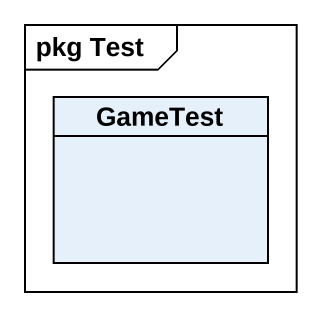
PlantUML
@startuml
mainframe pkg Test
hide circle
hide empty members
class GameTest
@enduml
